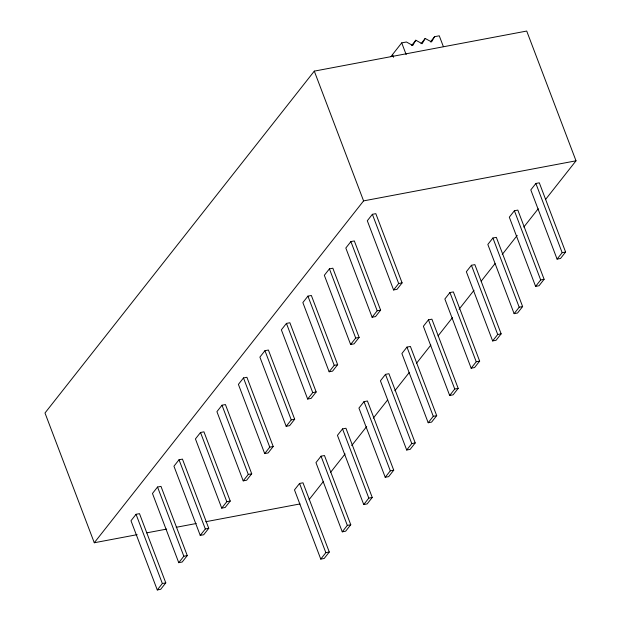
<?xml version="1.0" encoding="UTF-8"?>
<svg xmlns="http://www.w3.org/2000/svg" width="621" height="621" viewBox="0 0 621 621"><rect width="100%" height="100%" fill="white"/><g stroke="black" fill="none" stroke-linecap="round" stroke-linejoin="round"><path stroke-width="0.93" d="M443.371 46.614L439.264 35.801L434.576 36.686L431.533 41.925L425.183 38.455L422.148 43.695L415.798 40.225L412.755 45.465L406.413 41.995L401.717 42.88L390.935 56.573M545.417 199.644L576.009 160.808L526.717 31.05L314.296 71.128L44.991 412.988L94.283 542.754L137.148 534.665M411.653 45.488L415.798 40.225M421.038 43.718L425.183 38.455M430.431 41.949L434.576 36.686M94.283 542.754L363.588 200.886L576.009 160.808M136.061 514.304L130.984 520.747L157.276 589.95L160.707 589.306L165.784 582.863L139.492 513.652L136.061 514.304L162.353 583.507L157.276 589.95M157.54 487.027L152.471 493.47L178.755 562.68L182.194 562.028L187.263 555.585L160.979 486.383L157.54 487.027L183.832 556.237L178.755 562.68M179.027 459.757L173.95 466.2L200.241 535.403L203.672 534.759L208.749 528.316L182.458 459.113L179.027 459.757L205.318 528.968L200.241 535.403M200.513 432.488L195.436 438.931L221.728 508.133L225.159 507.489L230.236 501.046L203.944 431.836L200.513 432.488L226.797 501.69L221.728 508.133M221.992 405.218L216.923 411.661L243.207 480.864L246.638 480.219L251.715 473.776L225.431 404.566L221.992 405.218L248.284 474.421L243.207 480.864M243.479 377.941L238.402 384.383L264.693 453.594L268.125 452.942L273.201 446.499L246.91 377.296L243.479 377.941L269.77 447.151L264.693 453.594M264.957 350.671L259.889 357.114L286.172 426.317L289.611 425.672L294.68 419.229L268.396 350.027L264.957 350.671L291.249 419.881L286.172 426.317M286.444 323.401L281.367 329.844L307.659 399.047L311.09 398.403L316.167 391.96L289.875 322.749L286.444 323.401L312.736 392.604L307.659 399.047M307.931 296.132L302.854 302.567L329.146 371.777L332.577 371.125L337.653 364.69L311.362 295.48L307.931 296.132L334.214 365.334L329.146 371.777M329.409 268.854L324.333 275.297L350.624 344.508L354.055 343.855L359.132 337.413L332.848 268.21L329.409 268.854L355.701 338.065L350.624 344.508M350.896 241.585L345.819 248.027L372.111 317.23L375.542 316.586L380.619 310.143L354.327 240.94L350.896 241.585L377.188 310.787L372.111 317.23M372.375 214.315L367.306 220.758L393.59 289.96L397.029 289.316L402.098 282.873L375.814 213.663L372.375 214.315L398.666 283.518L393.59 289.96M299.555 483.456L294.478 489.899L320.77 559.102L324.201 558.458L329.277 552.015L302.986 482.804L299.555 483.456L325.846 552.659L320.77 559.102M321.041 456.187L315.965 462.622L342.256 531.832L345.687 531.18L350.764 524.745L324.473 455.535L321.041 456.187L347.325 525.389L342.256 531.832M342.52 428.909L337.444 435.352L363.735 504.562L367.166 503.91L372.243 497.468L345.951 428.265L342.52 428.909L368.812 498.12L363.735 504.562M364.007 401.64L358.93 408.082L385.222 477.285L388.653 476.641L393.73 470.198L367.438 400.995L364.007 401.64L390.291 470.842L385.222 477.285M385.486 374.37L380.417 380.813L406.701 450.015L410.139 449.371L415.208 442.928L388.925 373.718L385.486 374.37L411.777 443.573L406.701 450.015M406.972 347.092L401.896 353.535L428.187 422.746L431.618 422.094L436.695 415.651L410.403 346.448L406.972 347.092L433.264 416.303L428.187 422.746M428.459 319.823L423.382 326.266L449.674 395.476L453.105 394.824L458.182 388.381L431.89 319.178L428.459 319.823L454.743 389.033L449.674 395.476M449.938 292.553L444.861 298.996L471.153 368.199L474.584 367.554L479.66 361.111L453.369 291.909L449.938 292.553L476.229 361.756L471.153 368.199M471.424 265.283L466.348 271.726L492.639 340.929L496.07 340.285L501.147 333.842L474.855 264.631L471.424 265.283L497.708 334.486L492.639 340.929M492.903 238.006L487.834 244.449L514.118 313.659L517.557 313.007L522.626 306.564L496.342 237.362L492.903 238.006L519.195 307.216L514.118 313.659M514.39 210.736L509.313 217.179L535.605 286.39L539.036 285.738L544.112 279.295L517.821 210.092L514.39 210.736L540.681 279.947L535.605 286.39M535.876 183.467L530.8 189.91L557.084 259.112L560.522 258.468L565.599 252.025L539.307 182.815L535.876 183.467L562.16 252.669L557.084 259.112M309.103 499.626L323.494 481.353M330.69 472.216L345.09 453.943M351.688 445.567L366.677 426.534M373.275 418.158L387.675 399.885M394.871 390.749L409.262 372.476M416.466 363.339L430.858 345.066M438.053 335.93L452.453 317.657M459.043 309.281L474.04 290.248M481.236 281.111L495.038 263.599M502.234 254.463L517.223 235.429M523.821 227.053L538.221 208.78M398.666 283.518L402.098 282.873M562.16 252.669L565.599 252.025M377.188 310.787L380.619 310.143M540.681 279.947L544.112 279.295M355.701 338.065L359.132 337.413M519.195 307.216L522.626 306.564M334.214 365.334L337.653 364.69M497.708 334.486L501.147 333.842M312.736 392.604L316.167 391.96M476.229 361.756L479.66 361.111M291.249 419.881L294.68 419.229M454.743 389.033L458.182 388.381M269.77 447.151L273.201 446.499M433.264 416.303L436.695 415.651M248.284 474.421L251.715 473.776M411.777 443.573L415.208 442.928M226.797 501.69L230.236 501.046M390.291 470.842L393.73 470.198M146.672 532.865L166.676 529.092M176.201 527.299L196.205 523.519M205.73 521.725L300.036 503.934M205.318 528.968L208.749 528.316M368.812 498.12L372.243 497.468M183.832 556.237L187.263 555.585M347.325 525.389L350.764 524.745M162.353 583.507L165.784 582.863M325.846 552.659L329.277 552.015M401.717 42.88L406.165 54.594M392.526 54.555L393.559 57.272M314.296 71.128L363.588 200.886"/></g></svg>
